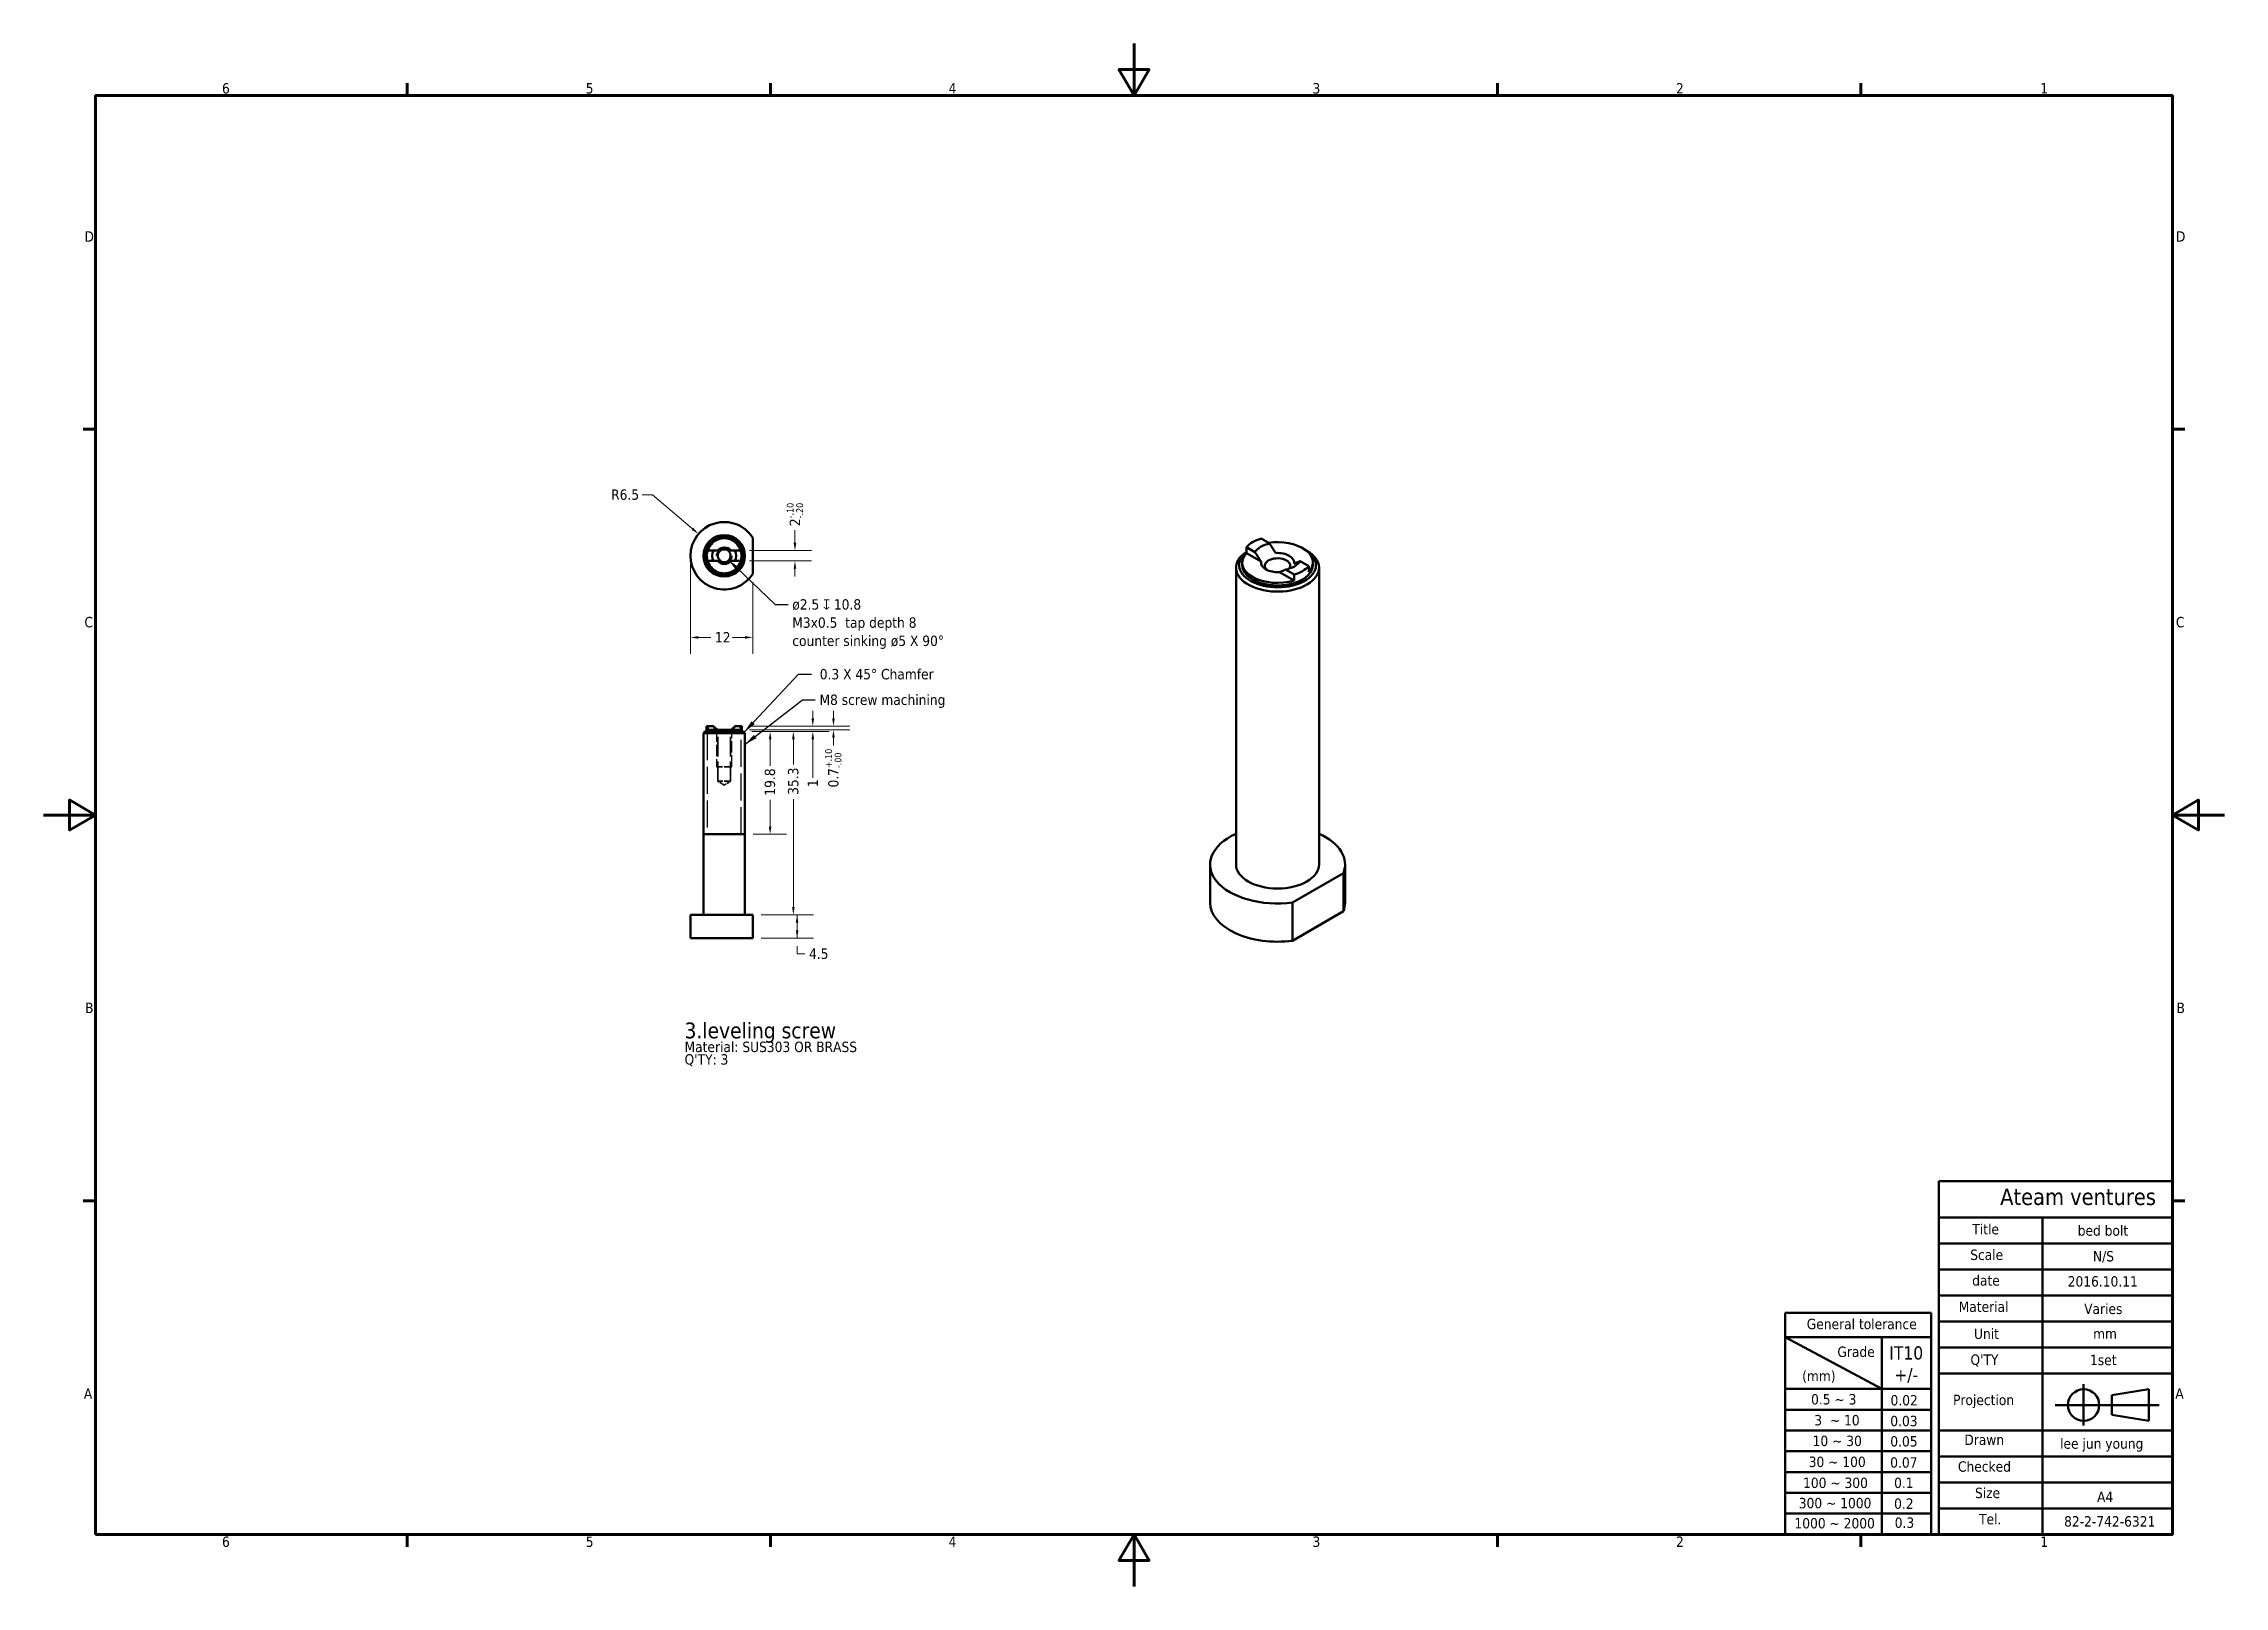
# Model space of a CAD drawing. Header units: millimetres. Extents: x 0 to 420, y 0 to 297.
import ezdxf
from ezdxf.enums import TextEntityAlignment as Align

# ---------------------------------------------------------------- set-up
doc = ezdxf.new("R2010")
doc.units = ezdxf.units.MM
doc.linetypes.add('DASHED', pattern=[0.2067, 0.1654, -0.0413])
for name, color, linetype, lineweight in [('Border (ANSI)', 7, 'Continuous', 70), ('Dimension (ANSI)', 7, 'Continuous', 25), ('Hidden (ANSI)', 7, 'DASHED', 35), ('Hidden Narrow (ANSI)', 7, 'DASHED', 25), ('Symbol (ANSI)', 7, 'Continuous', 25), ('Title (ANSI)', 7, 'Continuous', 50), ('Visible (ANSI)', 7, 'Continuous', 50)]:
    doc.layers.add(name, color=color, linetype=linetype, lineweight=lineweight)
doc.styles.add('Note Text (ANSI)', font='tahoma.ttf')
doc.dimstyles.new('Default - mm (ANSI)', dxfattribs={"dimtxt": 2, "dimasz": 1.5, "dimexe": 3.175, "dimexo": 1.6002, "dimgap": 0.8, "dimtad": 0, "dimtoh": 1, "dimrnd": 1e-08, "dimzin": 12, "dimdsep": 46, "dimtxsty": 'Note Text (ANSI)', "dimcen": 0.09, "dimdle": 10, "dimclrd": 256, "dimclre": 256, "dimclrt": 256, "dimadec": 1, "dimazin": 3, "dimtfac": 0.65, "dimtofl": 0, "dimtmove": 0, "dimatfit": 3, "dimfxl": 1, "dimtolj": 1, "dimtzin": 4, "dimlwd": 15, "dimlwe": 15, "dimarcsym": 0})
doc.dimstyles.new('Default - mm (ANSI)$7', dxfattribs={"dimtxt": 2, "dimasz": 2.5, "dimexe": 3.175, "dimexo": 1.6002, "dimgap": 0.8, "dimtad": 0, "dimtoh": 1, "dimrnd": 1e-08, "dimzin": 12, "dimdsep": 46, "dimtxsty": 'Note Text (ANSI)', "dimcen": 0.09, "dimdle": 10, "dimclrd": 256, "dimclre": 256, "dimclrt": 256, "dimadec": 1, "dimazin": 3, "dimtfac": 0.65, "dimtofl": 0, "dimtmove": 0, "dimatfit": 3, "dimfxl": 1, "dimtolj": 1, "dimtzin": 4, "dimlwd": -1, "dimlwe": 15, "dimarcsym": 0})

# ---------------------------------------------------------------- blocks, each defined once
blk = doc.blocks.new('Borders Default Border')
at = {"layer": 'Border (ANSI)'}
for p, q in [((70, 287), (70, 289.4)), ((140, 287), (140, 289.4)), ((280, 287), (280, 289.4)), ((350, 287), (350, 289.4)), ((10, 222.75), (7.6, 222.75)), ((410, 222.75), (412.4, 222.75)), ((10, 74.25), (7.6, 74.25)), ((410, 74.25), (412.4, 74.25)), ((70, 10), (70, 7.6)), ((140, 10), (140, 7.6)), ((280, 10), (280, 7.6)), ((350, 10), (350, 7.6))]:
    blk.add_line(p, q, dxfattribs=at)
at = {"layer": 'Border (ANSI)', "flags": 128}
for points in [[(210, 297), (210, 287), (207.11, 292), (212.89, 292), (210, 287)], [(10, 10), (10, 287), (410, 287), (410, 10), (10, 10)], [(0, 148.5), (10, 148.5), (5, 151.39), (5, 145.61), (10, 148.5)], [(420, 148.5), (410, 148.5), (415, 151.39), (415, 145.61), (410, 148.5)], [(210, 0), (210, 10), (207.11, 5), (212.89, 5), (210, 10)]]:
    blk.add_lwpolyline(points, dxfattribs=at)
at = {"layer": 'Border (ANSI)', "char_height": 2, "attachment_point": 7, "style": 'Note Text (ANSI)'}
for s, insert in [('6', (34.36, 287.36)), ('5', (104.41, 287.36)), ('4', (174.3, 287.4)), ('3', (244.38, 287.36)), ('2', (314.39, 287.4)), ('1', (384.55, 287.4)), ('D', (7.87, 258.87)), ('D', (410.67, 258.87)), ('C', (7.86, 184.59)), ('C', (410.66, 184.59)), ('B', (7.99, 110.37)), ('B', (410.79, 110.37)), ('A', (7.75, 36.12)), ('A', (410.55, 36.12)), ('6', (34.36, 7.56)), ('5', (104.41, 7.56)), ('4', (174.3, 7.6)), ('3', (244.38, 7.56)), ('2', (314.39, 7.6)), ('1', (384.55, 7.6))]:
    blk.add_mtext(s, dxfattribs=dict(at, insert=insert))
blk = doc.blocks.new('Title Blocks ANSI - Large')
at = {"layer": 'Title (ANSI)'}
for p, q in [((213.43, -53.73), (168.43, -53.73)), ((168.43, -53.73), (168.43, -121.73)), ((213.43, -121.73), (213.43, -53.73)), ((168.43, -60.73), (213.43, -60.73)), ((188.43, -60.73), (188.43, -121.73)), ((168.43, -65.73), (213.43, -65.73)), ((168.43, -70.73), (213.43, -70.73)), ((138.87, -79.09), (138.87, -121.73)), ((166.93, -79.09), (138.87, -79.09)), ((138.87, -79.09), (166.93, -79.09)), ((166.93, -83.74), (166.93, -79.09)), ((168.43, -75.73), (213.43, -75.73)), ((138.87, -83.74), (166.93, -83.74)), ((138.87, -83.74), (157.45, -93.73)), ((157.45, -83.74), (157.45, -121.73)), ((166.93, -83.74), (166.93, -121.73)), ((168.43, -80.73), (213.43, -80.73)), ((168.43, -85.73), (213.43, -85.73)), ((168.43, -90.73), (213.43, -90.73)), ((138.87, -93.73), (166.93, -93.73)), ((196.31, -92.79), (196.31, -100.79)), ((208.89, -93.78), (201.74, -94.91)), ((201.74, -94.91), (201.74, -98.69)), ((208.89, -93.78), (208.89, -99.84)), ((138.87, -97.73), (166.93, -97.73)), ((190.81, -96.83), (210.84, -96.83)), ((208.89, -99.84), (201.74, -98.69)), ((138.87, -101.73), (166.93, -101.73)), ((168.43, -101.73), (213.43, -101.73)), ((138.87, -105.73), (166.93, -105.73)), ((168.43, -106.73), (213.43, -106.73)), ((138.87, -109.73), (166.93, -109.73)), ((168.43, -111.73), (213.43, -111.73)), ((138.87, -113.73), (166.93, -113.73)), ((168.43, -116.73), (213.43, -116.73)), ((138.87, -117.73), (166.93, -117.73)), ((138.87, -121.73), (166.93, -121.73)), ((168.43, -121.73), (166.93, -121.73)), ((168.43, -121.73), (213.43, -121.73))]:
    blk.add_line(p, q, dxfattribs=at)
blk.add_circle((196.31, -96.83), 3.03, dxfattribs=at)
at = {"layer": 'Title (ANSI)', "style": 'Note Text (ANSI)'}
for s, p in [('2016.10.11', (193.25, -74.62)), ('Varies', (196.42, -79.9)), ('mm', (198.14, -84.68)), ('1set', (197.55, -89.75)), ('lee jun young', (191.79, -105.84))]:
    blk.add_text(s, height=2, dxfattribs=at).set_placement(p, align=Align.BOTTOM_LEFT)
for s, p in [('Drawn', (173.35, -102.51)), ('Checked', (172.12, -107.66))]:
    blk.add_text(s, height=2, dxfattribs=at).set_placement(p, align=Align.TOP_LEFT)
at = {"layer": 'Title (ANSI)', "attachment_point": 1, "style": 'Note Text (ANSI)'}
for s, insert, char_height in [('\\fTahoma|b0|i0;\\H3.1750;Ateam ventures', (180.25, -55.14), 3.175), ('bed bolt', (195.18, -62.23), 2), ('\\fTahoma|b0|i0;Scale', (174.48, -66.9), 2), ('\\fTahoma|b0|i0;N/S', (198.11, -67.18), 2), ('\\fTahoma|b0|i0;date', (174.86, -71.84), 2), ('\\fTahoma|b0|i0;Material', (172.26, -76.9), 2), ('\\fTahoma|b0|i0;General tolerance', (143, -80.22), 2), ('\\fTahoma|b0|i0;Unit', (175.21, -82.1), 2), ('\\fTahoma|b0|i0;Grade', (148.9, -85.57), 2), ("\\fTahoma|b0|i0;Q'TY", (174.53, -87.09), 2), ('\\fTahoma|b0|i0;0.5 ~ 3', (143.83, -94.72), 2), ('\\fTahoma|b0|i0;0.02', (159.13, -94.9), 2), ('\\fTahoma|b0|i0;Projection', (171.17, -94.84), 2), ('\\fTahoma|b0|i0;0.05', (159.09, -102.81), 2), ('\\fTahoma|b0|i0;30 ~ 100', (143.37, -106.76), 2), ('\\fTahoma|b0|i0;0.07', (159.07, -106.88), 2), ('\\fTahoma|b0|i0;100 ~ 300', (142.29, -110.8), 2), ('\\fTahoma|b0|i0;0.1', (159.82, -110.8), 2), ('\\fTahoma|b0|i0;Size', (175.4, -112.74), 2), ('\\fTahoma|b0|i0;300 ~ 1000', (141.46, -114.7), 2), ('\\fTahoma|b0|i0;A4', (198.91, -113.51), 2), ('\\fTahoma|b0|i0;1000 ~ 2000', (140.63, -118.58), 2), ('\\fTahoma|b0|i0;Tel.', (176.18, -117.79), 2), ('\\fTahoma|b0|i0;82-2-742-6321', (192.56, -118.22), 2)]:
    blk.add_mtext(s, dxfattribs=dict(at, insert=insert, char_height=char_height))
at = {"layer": 'Title (ANSI)', "char_height": 2, "attachment_point": 1, "style": 'Note Text (ANSI)'}
for s, insert, width in [('\\fTahoma|b0|i0;Title', (174.89, -61.97), 7.6254), ('\\fTahoma|b0|i0;(mm)', (142.11, -90.22), 7.6672), ('\\fTahoma|b0|i0;3  ~ 10', (144.45, -98.74), 9.081), ('\\fTahoma|b0|i0;0.03', (159.09, -98.9), 5.5653), ('\\fTahoma|b0|i0;10 ~ 30', (144.13, -102.72), 10.501), ('\\fTahoma|b0|i0;0.2', (159.82, -114.81), 5.4674), ('\\fTahoma|b0|i0;0.3', (159.94, -118.47), 5.7083)]:
    blk.add_mtext(s, dxfattribs=dict(at, insert=insert, width=width))
at = {"layer": 'Title (ANSI)', "insert": (162.16, -85.52), "char_height": 2.54, "attachment_point": 2, "line_spacing_factor": 0.987884, "style": 'Note Text (ANSI)'}
blk.add_mtext('\\fTahoma|b0|i0;\\H2.5400;IT10\\P+/-', dxfattribs=at)
blk = doc.blocks.new('*D6')
at = {"layer": 'Defpoints', "color": 0, "transparency": 16777216}
for p in [(134.33, 199.4), (134.33, 197.4), (144.7, 199.4)]:
    blk.add_point(p, dxfattribs=at)
at = {"layer": 'Dimension (ANSI)', "lineweight": 15, "transparency": 16777216}
for p, q in [((144.7, 200.9), (144.7, 203.31)), ((135.93, 199.4), (147.87, 199.4)), ((135.93, 197.4), (147.87, 197.4)), ((144.7, 195.9), (144.7, 194.4))]:
    blk.add_line(p, q, dxfattribs=at)
at = {"layer": 'Dimension (ANSI)', "transparency": 16777216}
for points in [[(144.45, 200.9), (144.95, 200.9), (144.7, 199.4)], [(144.45, 195.9), (144.95, 195.9), (144.7, 197.4)]]:
    blk.add_solid(points, dxfattribs=at)
at = {"layer": 'Dimension (ANSI)', "lineweight": 18, "transparency": 16777216, "insert": (143.13, 204.11), "char_height": 2, "attachment_point": 1, "rotation": 90, "style": 'Note Text (ANSI)'}
blk.add_mtext('\\A1;2{\\H1.300000;\\S-.10^ -.20;}', dxfattribs=at)
blk = doc.blocks.new('*D7')
at = {"layer": 'Defpoints', "color": 0, "transparency": 16777216}
for p in [(134.33, 165.58), (134.33, 164.88), (152.12, 165.58)]:
    blk.add_point(p, dxfattribs=at)
at = {"layer": 'Dimension (ANSI)', "lineweight": 15, "transparency": 16777216}
for p, q in [((152.12, 167.08), (152.12, 168.58)), ((135.93, 165.58), (155.29, 165.58)), ((135.93, 164.88), (155.29, 164.88)), ((152.12, 163.38), (152.12, 161.88))]:
    blk.add_line(p, q, dxfattribs=at)
at = {"layer": 'Dimension (ANSI)', "transparency": 16777216}
for points in [[(151.87, 167.08), (152.37, 167.08), (152.12, 165.58)], [(151.87, 163.38), (152.37, 163.38), (152.12, 164.88)]]:
    blk.add_solid(points, dxfattribs=at)
at = {"layer": 'Dimension (ANSI)', "lineweight": 18, "transparency": 16777216, "insert": (150.53, 153.8), "char_height": 2, "attachment_point": 1, "rotation": 90, "style": 'Note Text (ANSI)'}
blk.add_mtext('\\A1;\\fTahoma|b0|i0;\\H1.9873;0.7{\\H1.300000;\\S+.10^ -.00;}', dxfattribs=at)
blk = doc.blocks.new('*D8')
at = {"layer": 'Defpoints', "color": 0, "transparency": 16777216}
for p in [(126.12, 202.61), (131.08, 198.4)]:
    blk.add_point(p, dxfattribs=at)
at = {"layer": 'Dimension (ANSI)', "lineweight": 15, "transparency": 16777216}
for p, q in [((115.29, 210.14), (117.26, 210.14)), ((117.26, 210.14), (124.98, 203.58))]:
    blk.add_line(p, q, dxfattribs=at)
at = {"layer": 'Dimension (ANSI)', "transparency": 16777216}
blk.add_solid([(125.14, 203.77), (124.82, 203.39), (126.12, 202.61)], dxfattribs=at)
at = {"layer": 'Dimension (ANSI)', "lineweight": 18, "transparency": 16777216, "insert": (109.3, 211.18), "char_height": 2, "attachment_point": 1, "style": 'Note Text (ANSI)'}
blk.add_mtext('\\A1;R6.5', dxfattribs=at)
blk = doc.blocks.new('*D9')
at = {"layer": 'Defpoints', "color": 0, "transparency": 16777216}
for p in [(124.58, 198.4), (136.58, 194.94), (136.58, 182.69)]:
    blk.add_point(p, dxfattribs=at)
at = {"layer": 'Dimension (ANSI)', "lineweight": 15, "transparency": 16777216}
for p, q in [((124.58, 196.8), (124.58, 179.52)), ((136.58, 193.34), (136.58, 179.52)), ((126.08, 182.69), (128.49, 182.69)), ((135.08, 182.69), (132.67, 182.69))]:
    blk.add_line(p, q, dxfattribs=at)
at = {"layer": 'Dimension (ANSI)', "transparency": 16777216}
for points in [[(126.08, 182.94), (126.08, 182.44), (124.58, 182.69)], [(135.08, 182.94), (135.08, 182.44), (136.58, 182.69)]]:
    blk.add_solid(points, dxfattribs=at)
at = {"layer": 'Dimension (ANSI)', "lineweight": 18, "transparency": 16777216, "insert": (129.29, 183.71), "char_height": 2, "attachment_point": 1, "style": 'Note Text (ANSI)'}
blk.add_mtext('\\A1;12', dxfattribs=at)
blk = doc.blocks.new('*D10')
at = {"layer": 'Defpoints', "color": 0, "transparency": 16777216}
for p in [(134.78, 164.58), (135.08, 144.78), (139.92, 144.78)]:
    blk.add_point(p, dxfattribs=at)
at = {"layer": 'Dimension (ANSI)', "lineweight": 15, "transparency": 16777216}
for p, q in [((136.38, 164.58), (143.09, 164.58)), ((139.92, 163.08), (139.92, 157.95)), ((139.92, 146.28), (139.92, 151.42)), ((136.68, 144.78), (143.09, 144.78))]:
    blk.add_line(p, q, dxfattribs=at)
at = {"layer": 'Dimension (ANSI)', "transparency": 16777216}
for points in [[(139.67, 163.08), (140.17, 163.08), (139.92, 164.58)], [(139.67, 146.28), (140.17, 146.28), (139.92, 144.78)]]:
    blk.add_solid(points, dxfattribs=at)
at = {"layer": 'Dimension (ANSI)', "lineweight": 18, "transparency": 16777216, "insert": (138.87, 152.22), "char_height": 2, "attachment_point": 1, "rotation": 90, "style": 'Note Text (ANSI)'}
blk.add_mtext('\\A1;19.8', dxfattribs=at)
blk = doc.blocks.new('*D11')
at = {"layer": 'Defpoints', "color": 0, "transparency": 16777216}
for p in [(136.58, 129.28), (136.58, 124.78), (145.11, 124.78)]:
    blk.add_point(p, dxfattribs=at)
at = {"layer": 'Dimension (ANSI)', "lineweight": 15, "transparency": 16777216}
for p, q in [((138.18, 129.28), (148.28, 129.28)), ((145.11, 129.28), (145.11, 124.78)), ((145.11, 127.78), (145.11, 126.28)), ((145.11, 126.28), (145.11, 127.78)), ((138.18, 124.78), (148.28, 124.78)), ((145.11, 123.28), (145.11, 121.78)), ((146.61, 121.78), (145.11, 121.78))]:
    blk.add_line(p, q, dxfattribs=at)
at = {"layer": 'Dimension (ANSI)', "transparency": 16777216}
for points in [[(144.86, 127.78), (145.36, 127.78), (145.11, 129.28)], [(144.86, 126.28), (145.36, 126.28), (145.11, 124.78)]]:
    blk.add_solid(points, dxfattribs=at)
at = {"layer": 'Dimension (ANSI)', "lineweight": 18, "transparency": 16777216, "insert": (147.41, 122.8), "char_height": 2, "attachment_point": 1, "style": 'Note Text (ANSI)'}
blk.add_mtext('\\A1;4.5', dxfattribs=at)
blk = doc.blocks.new('*D12')
at = {"layer": 'Defpoints', "color": 0, "transparency": 16777216}
for p in [(134.78, 164.58), (136.58, 129.28), (144.4, 129.28)]:
    blk.add_point(p, dxfattribs=at)
at = {"layer": 'Dimension (ANSI)', "lineweight": 15, "transparency": 16777216}
for p, q in [((136.38, 164.58), (147.57, 164.58)), ((144.4, 163.08), (144.4, 158.23)), ((144.4, 130.78), (144.4, 151.58)), ((138.18, 129.28), (147.57, 129.28))]:
    blk.add_line(p, q, dxfattribs=at)
at = {"layer": 'Dimension (ANSI)', "transparency": 16777216}
for points in [[(144.15, 163.08), (144.65, 163.08), (144.4, 164.58)], [(144.15, 130.78), (144.65, 130.78), (144.4, 129.28)]]:
    blk.add_solid(points, dxfattribs=at)
at = {"layer": 'Dimension (ANSI)', "lineweight": 18, "transparency": 16777216, "insert": (143.36, 152.38), "char_height": 2, "attachment_point": 1, "rotation": 90, "style": 'Note Text (ANSI)'}
blk.add_mtext('\\A1;35.3', dxfattribs=at)
blk = doc.blocks.new('*D13')
at = {"layer": 'Defpoints', "color": 0, "transparency": 16777216}
for p in [(134.33, 165.58), (134.78, 164.58), (148.14, 165.58)]:
    blk.add_point(p, dxfattribs=at)
at = {"layer": 'Dimension (ANSI)', "lineweight": 15, "transparency": 16777216}
for p, q in [((148.14, 167.08), (148.14, 168.58)), ((135.93, 165.58), (151.32, 165.58)), ((136.38, 164.58), (151.32, 164.58)), ((148.14, 163.08), (148.14, 155.64))]:
    blk.add_line(p, q, dxfattribs=at)
at = {"layer": 'Dimension (ANSI)', "transparency": 16777216}
for points in [[(147.89, 167.08), (148.39, 167.08), (148.14, 165.58)], [(147.89, 163.08), (148.39, 163.08), (148.14, 164.58)]]:
    blk.add_solid(points, dxfattribs=at)
at = {"layer": 'Dimension (ANSI)', "lineweight": 18, "transparency": 16777216, "insert": (147.14, 153.87), "char_height": 2, "attachment_point": 1, "rotation": 90, "style": 'Note Text (ANSI)'}
blk.add_mtext('\\A1;1', dxfattribs=at)

msp = doc.modelspace()

# ---------------------------------------------------------------- linework, layer by layer
at = {"layer": 'Hidden (ANSI)', "ltscale": 2.88345}
for p, q in [((129.847, 164.514), (128.777, 165.584)), ((132.306, 164.514), (133.377, 165.584))]:
    msp.add_line(p, q, dxfattribs=at)
at = {"layer": 'Hidden (ANSI)', "ltscale": 7.356958}
for p, q in [((132.306, 164.514), (129.847, 164.514)), ((132.306, 154.984), (129.847, 154.984))]:
    msp.add_line(p, q, dxfattribs=at)
at = {"layer": 'Hidden (ANSI)', "ltscale": 23.051523}
for p, q in [((129.847, 154.984), (129.847, 164.514)), ((132.306, 154.984), (132.306, 164.514))]:
    msp.add_line(p, q, dxfattribs=at)
at = {"layer": 'Hidden (ANSI)', "ltscale": 8.975572}
msp.add_line((132.577, 157.784), (129.577, 157.784), dxfattribs=at)
at = {"layer": 'Hidden (ANSI)', "ltscale": 2.731951}
for q in [(129.847, 154.984), (132.306, 154.984)]:
    msp.add_line((131.077, 154.245), q, dxfattribs=at)
at = {"layer": 'Hidden Narrow (ANSI)', "ltscale": 2.476006}
for p, q in [((127.821, 165.584), (127.821, 164.284)), ((134.333, 164.284), (134.333, 165.584))]:
    msp.add_line(p, q, dxfattribs=at)
at = {"layer": 'Hidden Narrow (ANSI)', "ltscale": 31.446541}
for p, q in [((127.821, 164.284), (127.821, 144.784)), ((134.333, 144.784), (134.333, 164.284))]:
    msp.add_line(p, q, dxfattribs=at)
at = {"layer": 'Hidden Narrow (ANSI)', "ltscale": 1.333188}
for p, q in [((127.978, 165.584), (127.978, 164.884)), ((134.176, 164.884), (134.176, 165.584))]:
    msp.add_line(p, q, dxfattribs=at)
at = {"layer": 'Hidden Narrow (ANSI)', "ltscale": 13.332776}
for p, q in [((129.577, 164.784), (129.577, 157.784)), ((132.577, 157.784), (132.577, 164.784))]:
    msp.add_line(p, q, dxfattribs=at)
at = {"layer": 'Hidden Narrow (ANSI)', "ltscale": 22.798204}
msp.add_circle((131.077, 198.402), 1.5, dxfattribs=at)
at = {"layer": 'Hidden Narrow (ANSI)', "ltscale": 15.611115}
for start, end in [(17.88607, 162.11393), (197.88607, 342.11393)]:
    msp.add_arc((131.077, 198.402), 3.256, start, end, dxfattribs=at)
at = {"layer": 'Hidden Narrow (ANSI)', "ltscale": 3.871875}
for start, end in [(162.11393, 197.88607), (342.11393, 17.88607)]:
    msp.add_arc((131.077, 198.402), 3.256, start, end, dxfattribs=at)
at = {"layer": 'Visible (ANSI)'}
for p, q in [((136.577, 201.867), (136.577, 194.938)), ((234.465, 201.714), (236.131, 200.751)), ((127.827, 199.402), (129.006, 199.402)), ((129.006, 197.402), (127.827, 197.402)), ((133.148, 199.402), (134.326, 199.402)), ((134.326, 197.402), (133.148, 197.402)), ((231.636, 200.081), (231.636, 198.937)), ((233.303, 199.118), (231.636, 200.081)), ((231.636, 198.937), (234.466, 197.304)), ((242.879, 199.632), (243.303, 199.387)), ((229.646, 138.966), (229.646, 196.121)), ((230.846, 197.101), (230.846, 196.611)), ((237.998, 195.264), (240.828, 193.631)), ((240.828, 194.774), (239.161, 195.736)), ((240.828, 193.631), (240.828, 194.774)), ((241.99, 197.369), (243.656, 196.407)), ((243.656, 196.407), (243.656, 195.264)), ((244.446, 197.101), (244.446, 196.611)), ((245.646, 138.966), (245.646, 196.121)), ((127.377, 164.584), (127.077, 164.284)), ((135.077, 164.284), (127.077, 164.284)), ((127.077, 129.284), (127.077, 164.284)), ((127.377, 164.584), (134.777, 164.584)), ((127.827, 165.584), (127.677, 165.584)), ((127.677, 165.584), (127.677, 164.584)), ((127.827, 165.584), (127.827, 164.884)), ((129.006, 165.584), (127.827, 165.584)), ((134.326, 164.884), (127.827, 164.884)), ((134.326, 165.584), (133.148, 165.584)), ((134.477, 165.584), (134.326, 165.584)), ((134.326, 164.884), (134.326, 165.584)), ((134.477, 165.584), (134.477, 164.584)), ((134.777, 164.584), (135.077, 164.284)), ((135.077, 129.284), (135.077, 164.284)), ((135.077, 144.784), (127.077, 144.784)), ((224.646, 138.966), (224.646, 131.618)), ((250.646, 138.966), (250.646, 131.618)), ((250.324, 137.304), (240.526, 131.647)), ((250.324, 137.304), (250.324, 129.955)), ((240.526, 131.647), (240.526, 124.298)), ((124.577, 129.284), (136.577, 129.284)), ((124.577, 129.284), (124.577, 124.784)), ((136.577, 129.284), (136.577, 124.784)), ((250.324, 129.955), (240.526, 124.298)), ((124.577, 124.784), (136.577, 124.784))]:
    msp.add_line(p, q, dxfattribs=at)
for radius in [4, 3.7, 1.23]:
    msp.add_circle((131.077, 198.402), radius, dxfattribs=at)
for radius, start, end in [(6.5, 32.20423, 327.79577), (3.4, 17.10464, 162.89536), (3.4, 162.89536, 197.10464), (3.4, 197.10464, 342.89536), (2.3, 154.22854, 205.77146), (1.6, 38.68219, 141.31781), (1.6, 218.68219, 321.31781), (2.3, 334.22854, 25.77146), (3.4, 342.89536, 17.10464)]:
    msp.add_arc((131.077, 198.402), radius, start, end, dxfattribs=at)
for centre, major_axis, start_param, end_param in [((237.646, 198.244), (-6.8, 0), 5.1992549, 5.7963193), ((237.646, 196.121), (-8, 0), 5.5623171, 10.2101761), ((237.646, 196.611), (7.4, 0), 2.5186133, 7.1099931), ((237.646, 197.101), (-6.8, 0), 5.7963193, 8.3408476), ((237.646, 198.244), (-4.6, 0), 5.0479903, 5.947584), ((237.646, 196.496), (2.459, 0), 5.8724591, 10.0689871), ((237.646, 197.101), (6.8, 0), 5.7963193, 8.115781), ((237.646, 197.101), (3.2, 0), 6.1729187, 7.9642483), ((237.646, 196.611), (-6.8, 0), 0, 3.1415927), ((237.646, 197.101), (-3.2, 0), 6.1729187, 7.9642483), ((237.646, 198.244), (4.6, 0), 5.0479903, 5.947584), ((237.646, 198.244), (6.8, 0), 5.1992549, 5.7963193), ((237.646, 138.966), (-13, 0), 5.3752628, 8.07731), ((237.646, 138.966), (13, 0), 6.0598569, 7.1911078), ((237.646, 138.966), (8, 0), 3.1415927, 6.2831853), ((237.646, 131.618), (-13, 0), 0, 1.7941247), ((237.646, 131.618), (13, 0), 6.0598569, 6.2831853)]:
    msp.add_ellipse(centre, major_axis=major_axis, ratio=0.5773503, start_param=start_param, end_param=end_param, dxfattribs=at)
for points, weights in [([(129.006, 199.402), (129.491, 199.402), (129.828, 199.402)], [1.00982846231, 1.02800874416, 1]), ([(129.828, 197.402), (129.491, 197.402), (129.006, 197.402)], [1, 1.02800874416, 1.00982846231]), ([(132.326, 199.402), (132.663, 199.402), (133.148, 199.402)], [1, 1.02800874416, 1.00982846231]), ([(133.148, 197.402), (132.663, 197.402), (132.326, 197.402)], [1.00982846231, 1.02800874416, 1]), ([(234.466, 197.304), (233.989, 198.009), (233.303, 199.118)], [1, 1.02800874416, 1.00982846231]), ([(236.131, 200.751), (236.817, 199.642), (237.294, 198.937)], [1.00982846231, 1.02800874416, 1]), ([(239.161, 195.736), (238.476, 195.419), (237.998, 195.264)], [1.00982846231, 1.02800874416, 1]), ([(240.827, 196.897), (241.304, 197.052), (241.99, 197.369)], [1, 1.02800874416, 1.00982846231]), ([(129.828, 164.884), (129.491, 165.147), (129.006, 165.584)], [1, 1.02800874416, 1.00982846231]), ([(133.148, 165.584), (132.663, 165.147), (132.326, 164.884)], [1.00982846231, 1.02800874416, 1])]:
    msp.add_rational_spline(points, weights, degree=2, dxfattribs=at)

# ---------------------------------------------------------------- block references
for name, p in [('Borders Default Border', (0, 0)), ('Title Blocks ANSI - Large', (196.569, 131.735))]:
    msp.add_blockref(name, p)

# ---------------------------------------------------------------- texts
at = {"layer": 'Symbol (ANSI)', "char_height": 2, "attachment_point": 1, "style": 'Note Text (ANSI)'}
for s, insert, width, line_spacing_factor in [('{ø2.5 \\fAIGDT|b0|i0;\\H2.0000;x\\fTahoma|b0|i0;\\H2.0000; 10.8\\PM3x0.5  tap depth 8\\Pcounter sinking ø5 X 90°}', (144.189, 190.044), 30.25089, 1.05), ("{\\H1.524x;3.leveling screw\\P\\H0.65617x;Material: SUS303 OR BRASS\\H1.7496x; \\H0.57156x;\\PQ'TY: 3\\H1.4131x; \\H0.70765x;\\P \\H1.3767x; }", (123.441, 108.547), 34.23825, 0.724581)]:
    msp.add_mtext(s, dxfattribs=dict(at, insert=insert, width=width, line_spacing_factor=line_spacing_factor))
at = {"layer": 'Symbol (ANSI)', "insert": (149.48, 176.618), "char_height": 2, "attachment_point": 1, "style": 'Note Text (ANSI)'}
msp.add_mtext('{0.3 X 45° Chamfer}', dxfattribs=at)
at = {"layer": 'Symbol (ANSI)', "insert": (149.426, 171.682), "char_height": 2, "width": 24.71475, "attachment_point": 1, "style": 'Note Text (ANSI)'}
msp.add_mtext('{\\fTahoma|b0|i0;M8 screw machining}', dxfattribs=at)

# ---------------------------------------------------------------- dimensions: what is measured, and where the dimension line sits
at = {"layer": 'Dimension (ANSI)', "lineweight": 18}
for base, p1, p2, angle, override, picture, middle in [((144.698, 199.402), (134.326, 197.402), (134.326, 199.402), 90, {"dimgap": 0.8, "dimtoh": 0, "dimdec": 2, "dimtol": 1, "dimlim": 0, "dimtp": -0.1, "dimtm": 0.2, "dimtdec": 2, "dimatfit": 1}, '*D6', (144.698, 206.279)), ((136.577, 182.691), (124.577, 198.402), (136.577, 194.938), 180, {"dimgap": 0.8, "dimtoh": 0, "dimdec": 2, "dimtol": 0, "dimlim": 0, "dimtp": 0, "dimtm": 0, "dimtdec": 2, "dimatfit": 1}, '*D9', (130.577, 182.691)), ((148.14, 165.584), (134.777, 164.584), (134.326, 165.584), 90, {"dimgap": 0.8, "dimtoh": 0, "dimdec": 2, "dimtol": 0, "dimlim": 0, "dimtp": 0, "dimtm": 0, "dimtdec": 2, "dimatfit": 1}, '*D13', (148.14, 154.357)), ((139.917, 144.784), (134.777, 164.584), (135.077, 144.784), 90, {"dimgap": 0.8, "dimtoh": 0, "dimdec": 2, "dimtol": 0, "dimlim": 0, "dimtp": 0, "dimtm": 0, "dimtdec": 2, "dimatfit": 1}, '*D10', (139.917, 154.684)), ((144.398, 129.284), (134.777, 164.584), (136.577, 129.284), 90, {"dimgap": 0.8, "dimtoh": 0, "dimdec": 2, "dimtol": 0, "dimlim": 0, "dimtp": 0, "dimtm": 0, "dimtdec": 2, "dimatfit": 1}, '*D12', (144.398, 154.905)), ((145.107, 124.784), (136.577, 129.284), (136.577, 124.784), 90, {"dimgap": 0.8, "dimtih": 1, "dimtoh": 1, "dimdec": 2, "dimtol": 0, "dimlim": 0, "dimtp": 0, "dimtm": 0, "dimtdec": 2, "dimtofl": 1, "dimtmove": 1, "dimatfit": 2}, '*D11', (145.185, 122.577))]:
    dim = msp.add_linear_dim(base=base, p1=p1, p2=p2, angle=angle, dimstyle='Default - mm (ANSI)', override=override, dxfattribs=at)
    dim.commit()
    dim.dimension.update_dxf_attribs({"geometry": picture, "text_midpoint": middle, "dimtype": 160})
dim = msp.add_radius_dim(center=(131.077, 198.402), mpoint=(126.123, 202.611), dimstyle='Default - mm (ANSI)', override={"dimgap": 0.8, "dimtih": 1, "dimdec": 2, "dimcen": 0, "dimtol": 0, "dimlim": 0, "dimtp": 0, "dimtm": 0, "dimtdec": 2}, dxfattribs=at)
dim.commit()
dim.dimension.update_dxf_attribs({"geometry": '*D8', "text_midpoint": (111.894, 210.137), "dimtype": 164})
dim = msp.add_linear_dim(base=(152.12, 165.584), p1=(134.326, 164.884), p2=(134.326, 165.584), angle=270, text='\\fTahoma|b0|i0;\\H1.9873;0<>', dimstyle='Default - mm (ANSI)', override={"dimgap": 0.8, "dimtoh": 0, "dimdec": 2, "dimtol": 1, "dimlim": 0, "dimtp": 0.1, "dimtm": 1e-09, "dimtdec": 2, "dimatfit": 1}, dxfattribs=at)
dim.commit()
dim.dimension.update_dxf_attribs({"geometry": '*D7', "text_midpoint": (152.12, 157.441), "dimtype": 160})

# ---------------------------------------------------------------- leaders
at = {"layer": 'Symbol (ANSI)', "annotation_type": 0, "has_hookline": 1, "hookline_direction": 0}
for points, text_width in [([(131.946, 197.533), (140.889, 189.044), (143.389, 189.044)], 29.747), ([(135.077, 162.081), (146.126, 170.682), (148.626, 170.682)], 24.336)]:
    msp.add_leader(points, dimstyle='Default - mm (ANSI)$7', override={"dimtad": 0}, dxfattribs=dict(at, text_width=text_width))
at = {"layer": 'Symbol (ANSI)', "lineweight": 18, "annotation_type": 0, "has_hookline": 1, "hookline_direction": 0, "text_width": 22.441}
msp.add_leader([(134.927, 164.434), (145.38, 175.618), (147.88, 175.618)], dimstyle='Default - mm (ANSI)$7', override={"dimtad": 0}, dxfattribs=at)

doc.saveas('drawing.dxf')
